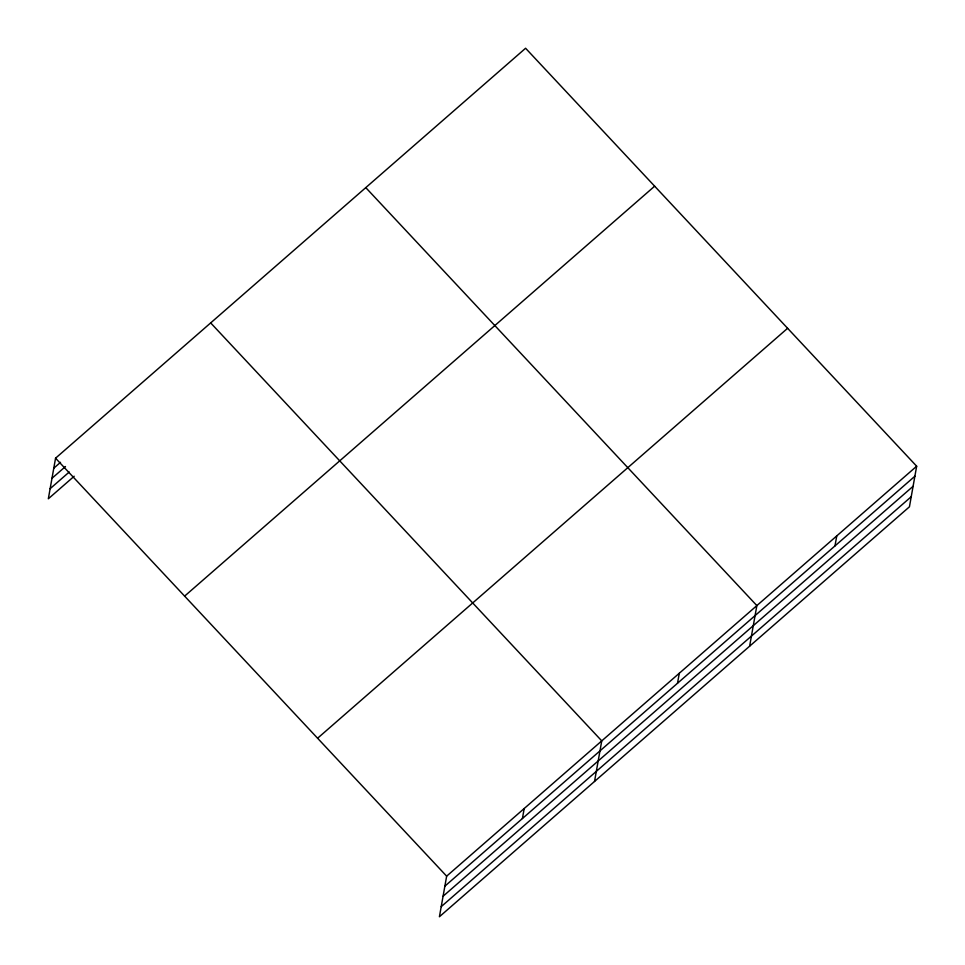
<?xml version="1.0" encoding="UTF-8"?>
<svg xmlns="http://www.w3.org/2000/svg" width="965" height="965" viewBox="0 0 965 965"><rect width="100%" height="100%" fill="white"/><g stroke="black" fill="none" stroke-linecap="round" stroke-linejoin="round"><path stroke-width="1.45" d="M916.666 466.216L446.65 876.16L439.413 916.75L909.44 506.806L916.666 466.216L525.587 48.25L55.56 458.194L48.334 498.784L74.184 476.24M522.415 818.525L524.2 808.525M594.524 781.469L601.75 740.879L210.672 322.913M677.526 683.244L679.3 673.244M749.624 646.188L756.862 605.598L365.783 187.632M834.978 545.913L836.764 535.913M53.787 468.194L60.53 462.319M51.989 478.29L65.475 466.529M50.132 488.688L69.239 472.018M184.617 596.129L654.644 186.185M317.594 738.237L787.609 328.293M444.865 886.172L914.88 476.228M443.068 896.256L913.083 486.312M441.21 906.654L911.237 496.71M55.56 458.194L446.65 876.16"/></g></svg>
